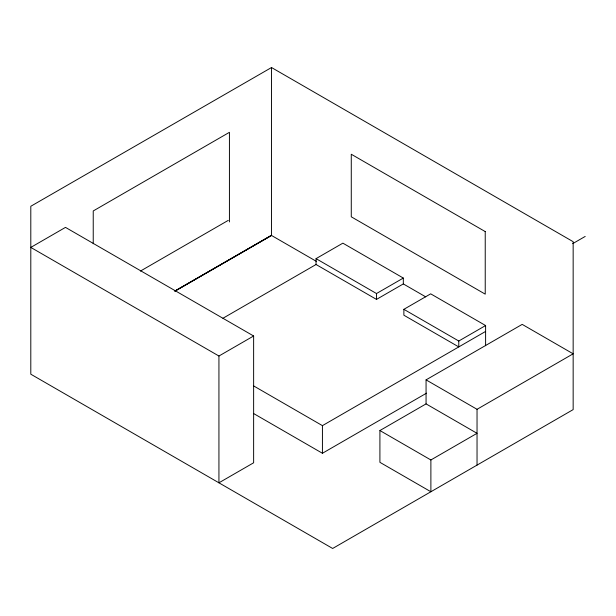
<?xml version="1.0" encoding="UTF-8"?>
<svg xmlns="http://www.w3.org/2000/svg" width="616" height="616" viewBox="0 0 616 616"><rect width="100%" height="100%" fill="white"/><g stroke="black" fill="none" stroke-linecap="round" stroke-linejoin="round"><path stroke-width="0.92" d="M271.517 67.529L30.8 206.268L30.8 374.197L332.655 548.471L573.157 409.609L573.157 241.688L271.517 67.529L271.517 235.458L175.167 290.991L271.517 235.458M140.448 271.071L228.267 220.366M174.651 291.145L271.31 235.343L316.316 261.323M316.046 264.51L316.046 258.643L342.866 243.158L403.318 278.062L403.318 283.922L376.491 299.407L316.046 264.51L222.93 318.272M218.934 356.025L253.63 335.997L253.63 462.785L218.934 482.813L218.934 356.025L30.8 247.409L65.489 227.381L253.63 335.997M316.046 258.643L376.491 293.539L403.318 278.062M403.873 309.324L458.781 341.025L458.781 346.916L403.873 315.215L403.873 309.324L430.692 293.84L485.601 325.541L485.601 345.722M572.703 243.643L585.2 236.429M458.781 341.025L485.601 325.541M253.553 385.87L322.43 425.641L485.601 331.431M426.064 379.872L522.183 324.378L573.157 353.807L477.038 409.301L426.064 379.872L426.064 403.888L477.038 433.317L430.884 459.967L379.91 430.538L379.91 462.323L430.884 491.753L430.884 459.967M253.553 413.498L322.43 453.268L426.495 393.185M379.91 430.538L426.064 403.888M403.318 283.922L425.718 296.858M477.038 409.301L477.038 465.103M376.491 293.539L376.491 299.407M322.43 425.641L322.43 453.268M229.429 221.953L229.429 132.317L93.232 210.957L93.232 243.751M485.231 231.585L351.274 154.246L351.274 216.809L485.231 294.148L485.231 231.585"/></g></svg>
